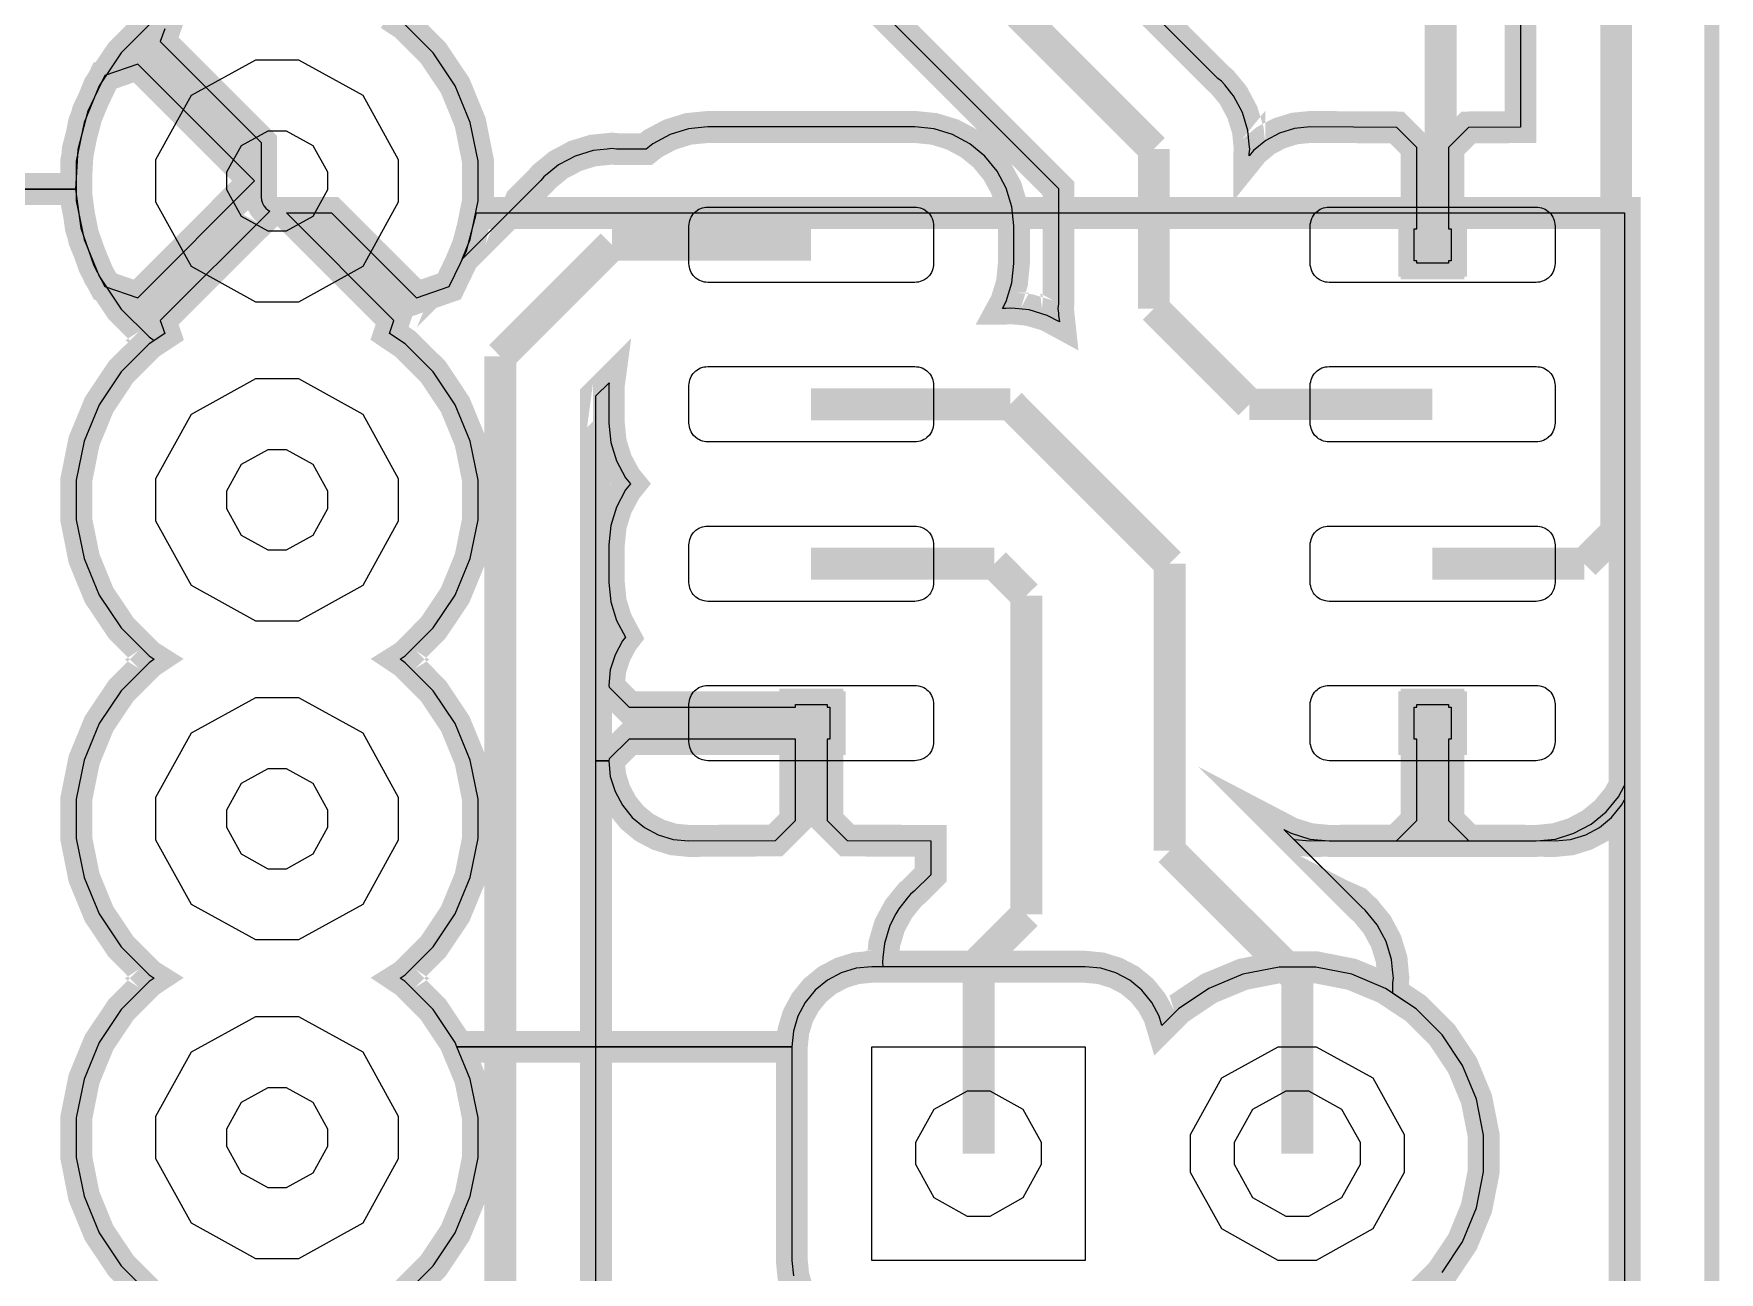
# Model space of a CAD drawing. Extents: x 0.4 to 7.9, y 0.4 to 11.3.
# Drawn here: x 4.409 to 4.937, y 6.527 to 6.916 of the extents above; entities that cross this region are included whole.
import ezdxf

# ---------------------------------------------------------------- set-up
doc = ezdxf.new("R2010")
doc.units = 0
doc.layers.get('0').update_dxf_attribs({"linetype": 'CONTINUOUS'})

msp = doc.modelspace()

# ---------------------------------------------------------------- linework, layer by layer
at = {"color": 0}
for points, const_width in [([(4.935, 7.47944), (4.935, 5.66444)], 0.004724), ([(4.905, 6.75944), (4.905, 7.05946)], 0.01), ([(4.875, 7.0191), (4.875, 6.88633), (4.85867, 6.88624), (4.85243, 6.87999), (4.85243, 6.85444), (4.85325, 6.85444), (4.85325, 6.84446), (4.85243, 6.84446), (4.85243, 6.84364), (4.84244, 6.84364), (4.84244, 6.84446), (4.84164, 6.84446), (4.84164, 6.85444), (4.84244, 6.85444), (4.84244, 6.87999), (4.83621, 6.88624), (4.80908, 6.88639), (4.80414, 6.8859), (4.79943, 6.88444), (4.79508, 6.88217), (4.79129, 6.87901), (4.78993, 6.87733), (4.78993, 6.87799), (4.7901, 6.87944), (4.78993, 6.88092), (4.7895, 6.88531), (4.78776, 6.89094), (4.785, 6.89615), (4.7845, 6.89681), (4.78222, 6.89958), (4.78125, 6.90072), (4.78011, 6.90164), (4.6499, 7.03185)], 0.01), ([(4.62001, 7.01942), (4.75999, 6.87944)], 0.009843), ([(4.59988, 6.99724), (4.73008, 6.86708), (4.73008, 6.83089), (4.72993, 6.82943), (4.73008, 6.82796), (4.73014, 6.82731), (4.73036, 6.82525), (4.72657, 6.82731), (4.72086, 6.829), (4.71647, 6.82943), (4.715, 6.82958), (4.71354, 6.82943), (4.71251, 6.82943), (4.71371, 6.83165), (4.7155, 6.83751), (4.7161, 6.84353), (4.7161, 6.85536), (4.7155, 6.86139), (4.71371, 6.86724), (4.71083, 6.87256), (4.70697, 6.87728), (4.70226, 6.88113), (4.69689, 6.884), (4.69108, 6.88579), (4.68506, 6.88639), (4.62007, 6.88639), (4.61404, 6.88579), (4.60824, 6.884), (4.60286, 6.88113), (4.60075, 6.87944), (4.59147, 6.87944), (4.59, 6.87961), (4.58854, 6.87944), (4.5841, 6.87901), (4.57844, 6.87728), (4.57607, 6.87597), (4.57324, 6.87451), (4.5709, 6.87256), (4.56868, 6.87076), (4.56776, 6.86963), (4.54303, 6.84489), (4.54557, 6.85107), (4.54801, 6.86322), (4.54801, 6.87565), (4.54557, 6.88781), (4.54085, 6.89931), (4.53396, 6.90961), (4.52518, 6.9184), (4.52024, 6.92165)], 0.01), ([(4.84999, 6.96946), (4.84999, 6.85206)], 0.01), ([(4.43604, 6.92931), (4.44482, 6.92051), (4.44976, 6.91721), (4.44835, 6.91314), (4.47999, 6.88151), (4.47999, 6.86442), (4.48008, 6.86344), (4.48036, 6.86253), (4.48085, 6.86165), (4.48144, 6.86089), (4.48221, 6.86029), (4.48269, 6.86003), (4.44835, 6.82574), (4.44976, 6.82167), (4.44482, 6.81836), (4.43604, 6.80963), (4.42914, 6.79926), (4.42443, 6.78782), (4.42199, 6.77567), (4.42199, 6.76324), (4.42443, 6.75108), (4.42914, 6.73958), (4.43604, 6.72928), (4.44482, 6.72049), (4.44646, 6.71946), (4.44482, 6.71837), (4.43604, 6.70958), (4.42914, 6.69928), (4.42443, 6.68782), (4.42199, 6.67562), (4.42199, 6.66325), (4.42443, 6.65104), (4.42914, 6.6396), (4.43604, 6.62929), (4.44482, 6.6205), (4.44646, 6.61947), (4.44482, 6.61838), (4.43604, 6.6096), (4.42914, 6.59928), (4.42443, 6.58783), (4.42199, 6.57563), (4.42199, 6.56326), (4.42443, 6.55106), (4.42914, 6.53961), (4.43604, 6.52929), (4.44482, 6.52051)], 0.01), ([(4.44976, 6.92165), (4.44482, 6.9184), (4.43604, 6.90961), (4.42914, 6.89931), (4.42443, 6.88781), (4.42199, 6.87565), (4.42199, 6.86322), (4.42443, 6.85107), (4.42914, 6.83963), (4.43604, 6.82926), (4.44482, 6.82053), (4.44646, 6.81944), (4.44482, 6.81836), (4.43604, 6.80963), (4.42914, 6.79926), (4.42443, 6.78782), (4.42199, 6.77567), (4.42199, 6.76324), (4.42443, 6.75108), (4.42914, 6.73958), (4.43604, 6.72928), (4.44482, 6.72049), (4.44646, 6.71946), (4.44482, 6.71837), (4.43604, 6.70958), (4.42914, 6.69928), (4.42443, 6.68782), (4.42199, 6.67562), (4.42199, 6.66325), (4.42443, 6.65104), (4.42914, 6.6396), (4.43604, 6.62929), (4.44482, 6.6205), (4.44646, 6.61947), (4.44482, 6.61838), (4.43604, 6.6096), (4.42914, 6.59928), (4.42443, 6.58783), (4.42199, 6.57563), (4.42199, 6.56326), (4.42443, 6.55106), (4.42914, 6.53961), (4.43604, 6.52929), (4.44482, 6.52051)], 0.01), ([(3.648, 6.86692), (4.42176, 6.86692), (4.42344, 6.85465), (4.42751, 6.84293), (4.43099, 6.83637), (4.44129, 6.83279), (4.47792, 6.86947), (4.44129, 6.90608), (4.43099, 6.9025), (4.42562, 6.89133), (4.42247, 6.87935), (4.42176, 6.86692), (3.648, 6.86692)], 0.01), ([(4.75999, 6.87944), (4.75999, 6.82943)], 0.009843), ([(4.84229, 6.51904), (4.85042, 6.52718), (4.85682, 6.53674), (4.86122, 6.54742), (4.86344, 6.55871), (4.86344, 6.57021), (4.86122, 6.58149), (4.85682, 6.59212), (4.85042, 6.60172), (4.84229, 6.60986), (4.83268, 6.61626), (4.82206, 6.62067), (4.81076, 6.62289), (4.79926, 6.62289), (4.78792, 6.62067), (4.77729, 6.61626), (4.76774, 6.60986), (4.76253, 6.60465), (4.76167, 6.60753), (4.75933, 6.61187), (4.75624, 6.61567), (4.75244, 6.61882), (4.7481, 6.6211), (4.74338, 6.62256), (4.73844, 6.62304), (4.67156, 6.62304), (4.66661, 6.62256), (4.66194, 6.6211), (4.65761, 6.61882), (4.65375, 6.61567), (4.65067, 6.61187), (4.64833, 6.60753), (4.64692, 6.60281), (4.64643, 6.59793), (4.54139, 6.59793), (4.54085, 6.59928), (4.53396, 6.6096), (4.52518, 6.61838), (4.52354, 6.61947), (4.52518, 6.6205), (4.53396, 6.62929), (4.54085, 6.6396), (4.54557, 6.65104), (4.54801, 6.66325), (4.54801, 6.67562), (4.54557, 6.68782), (4.54085, 6.69928), (4.53396, 6.70958), (4.52518, 6.71837), (4.52354, 6.71946), (4.52518, 6.72049), (4.53396, 6.72928), (4.54085, 6.73958), (4.54557, 6.75108), (4.54801, 6.76324), (4.54801, 6.77567), (4.54557, 6.78782), (4.54085, 6.79926), (4.53396, 6.80963), (4.52518, 6.81836), (4.52024, 6.82167), (4.52165, 6.82574), (4.48796, 6.85943), (4.50206, 6.85943), (4.52869, 6.83279), (4.53901, 6.83637), (4.54438, 6.84754), (4.54753, 6.85943), (4.90767, 6.85943), (4.90767, 5.66581)], 0.01), ([(4.59, 6.84944), (4.55501, 6.81446)], 0.01), ([(4.6525, 6.84944), (4.59, 6.84944)], 0.01), ([(4.84999, 6.85206), (4.84739, 6.84944)], 0.01), ([(4.75999, 6.82943), (4.78999, 6.79943)], 0.009843), ([(4.55501, 6.81446), (4.55501, 5.79943)], 0.01), ([(4.58501, 5.79796), (4.58501, 6.68761), (4.58903, 6.68761), (4.58951, 6.68272), (4.59099, 6.678), (4.59332, 6.67367), (4.5964, 6.66986), (4.60021, 6.66672), (4.60454, 6.66444), (4.60926, 6.66297), (4.61415, 6.66249), (4.64133, 6.66265), (4.64757, 6.66889), (4.64757, 6.69444), (4.59543, 6.69444), (4.58919, 6.68821), (4.58903, 6.68761), (4.58501, 6.68761), (4.58501, 6.80203), (4.58914, 6.80615), (4.58903, 6.80533), (4.58903, 6.80533), (4.58903, 6.79351), (4.58963, 6.78749), (4.59142, 6.78168), (4.59429, 6.77632), (4.59581, 6.77447), (4.59429, 6.77257), (4.59142, 6.76719), (4.58963, 6.76139), (4.58903, 6.75537), (4.58903, 6.74354), (4.58963, 6.73747), (4.59142, 6.73167), (4.59424, 6.7264), (4.59332, 6.72521), (4.59099, 6.72086), (4.58951, 6.71615), (4.58903, 6.71126), (4.58919, 6.71072), (4.59543, 6.70443), (4.64757, 6.70443), (4.64757, 6.70524), (4.65756, 6.70524), (4.65756, 6.70443), (4.65836, 6.70443), (4.65836, 6.69444), (4.65756, 6.69444), (4.65756, 6.66889), (4.66379, 6.66265), (4.69, 6.66249), (4.69, 6.65186), (4.68485, 6.64671), (4.68371, 6.64578), (4.68267, 6.64453), (4.67996, 6.64117), (4.6791, 6.6396), (4.67714, 6.63596), (4.67546, 6.63032), (4.67503, 6.62592), (4.67486, 6.62446), (4.67497, 6.62304), (4.67156, 6.62304), (4.66661, 6.62256), (4.66194, 6.6211), (4.65761, 6.61882), (4.65375, 6.61567), (4.65067, 6.61187), (4.64833, 6.60753), (4.64692, 6.60281), (4.64643, 6.59793), (4.64643, 6.53097), (4.64692, 6.5261), (4.64833, 6.52138)], 0.01), ([(4.6525, 6.79943), (4.715, 6.79943)], 0.01), ([(4.715, 6.79943), (4.76497, 6.74946)], 0.01), ([(4.78999, 6.79943), (4.84739, 6.79943)], 0.009843), ([(4.89501, 6.74946), (4.905, 6.75944)], 0.01), ([(4.6525, 6.74946), (4.71001, 6.74946)], 0.01), ([(4.71001, 6.74946), (4.72, 6.73942)], 0.01), ([(4.76497, 6.74946), (4.76497, 6.65944)], 0.01), ([(4.84739, 6.74946), (4.89501, 6.74946)], 0.01), ([(4.72, 6.73942), (4.72, 6.63943)], 0.01), ([(4.84229, 6.51904), (4.85042, 6.52718), (4.85682, 6.53674), (4.86122, 6.54742), (4.86344, 6.55871), (4.86344, 6.57021), (4.86122, 6.58149), (4.85682, 6.59212), (4.85042, 6.60172), (4.84229, 6.60986), (4.83501, 6.61469), (4.83501, 6.618), (4.83513, 6.61947), (4.83496, 6.6211), (4.83458, 6.62532), (4.83285, 6.63097), (4.83018, 6.63596), (4.83008, 6.63618), (4.82726, 6.6396), (4.82633, 6.64079), (4.82519, 6.64171), (4.80376, 6.66314), (4.80414, 6.66297), (4.80908, 6.66249), (4.83621, 6.66265), (4.84244, 6.66889), (4.84244, 6.69444), (4.84164, 6.69444), (4.84164, 6.70443), (4.84244, 6.70443), (4.84244, 6.70524), (4.85243, 6.70524), (4.85243, 6.70443), (4.85325, 6.70443), (4.85325, 6.69444), (4.85243, 6.69444), (4.85243, 6.66889), (4.85867, 6.66265), (4.88585, 6.66249), (4.89074, 6.66297), (4.89546, 6.66444), (4.89979, 6.66672), (4.9036, 6.66986), (4.90668, 6.67367), (4.90767, 6.6754), (4.90767, 5.66581)], 0.01), ([(4.84229, 6.51904), (4.85042, 6.52718), (4.85682, 6.53674), (4.86122, 6.54742), (4.86344, 6.55871), (4.86344, 6.57021), (4.86122, 6.58149), (4.85682, 6.59212), (4.85042, 6.60172), (4.84229, 6.60986), (4.83501, 6.61469), (4.83501, 6.618), (4.83513, 6.61947), (4.83496, 6.6211), (4.83458, 6.62532), (4.83285, 6.63097), (4.83018, 6.63596), (4.83008, 6.63618), (4.82726, 6.6396), (4.82633, 6.64079), (4.82519, 6.64171), (4.80072, 6.66613), (4.80311, 6.66488), (4.80892, 6.66308), (4.81494, 6.66249), (4.87993, 6.66249), (4.88596, 6.66308), (4.89176, 6.66488), (4.89714, 6.66775), (4.90186, 6.6716), (4.90571, 6.67632), (4.90767, 6.6799), (4.90767, 5.66581)], 0.01), ([(4.76497, 6.65944), (4.80501, 6.61947)], 0.01), ([(4.72, 6.63943), (4.70503, 6.62446)], 0.01), ([(4.70503, 6.62446), (4.70503, 6.56446)], 0.01), ([(4.80501, 6.61947), (4.80501, 6.56446)], 0.01), ([(4.52518, 6.52051), (4.53396, 6.52929), (4.54085, 6.53961), (4.54557, 6.55106), (4.54801, 6.56326), (4.54801, 6.57563), (4.54557, 6.58783), (4.54139, 6.59793), (4.64643, 6.59793), (4.64643, 6.53097), (4.64692, 6.5261), (4.64833, 6.52138)], 0.01)]:
    msp.add_lwpolyline(points, dxfattribs=dict(at, const_width=const_width))
for points in [[(4.875, 7.0191), (4.875, 6.88633), (4.85867, 6.88624), (4.85243, 6.87999), (4.85243, 6.85444), (4.85325, 6.85444), (4.85325, 6.84446), (4.85243, 6.84446), (4.85243, 6.84364), (4.84244, 6.84364), (4.84244, 6.84446), (4.84164, 6.84446), (4.84164, 6.85444), (4.84244, 6.85444), (4.84244, 6.87999), (4.83621, 6.88624), (4.80908, 6.88639), (4.80414, 6.8859), (4.79943, 6.88444), (4.79508, 6.88217), (4.79129, 6.87901), (4.78993, 6.87733), (4.78993, 6.87799), (4.7901, 6.87944), (4.78993, 6.88092), (4.7895, 6.88531), (4.78776, 6.89094), (4.785, 6.89615), (4.7845, 6.89681), (4.78222, 6.89958), (4.78125, 6.90072), (4.78011, 6.90164), (4.6499, 7.03185)], [(4.59988, 6.99724), (4.73008, 6.86708), (4.73008, 6.83089), (4.72993, 6.82943), (4.73008, 6.82796), (4.73014, 6.82731), (4.73036, 6.82525), (4.72657, 6.82731), (4.72086, 6.829), (4.71647, 6.82943), (4.715, 6.82958), (4.71354, 6.82943), (4.71251, 6.82943), (4.71371, 6.83165), (4.7155, 6.83751), (4.7161, 6.84353), (4.7161, 6.85536), (4.7155, 6.86139), (4.71371, 6.86724), (4.71083, 6.87256), (4.70697, 6.87728), (4.70226, 6.88113), (4.69689, 6.884), (4.69108, 6.88579), (4.68506, 6.88639), (4.62007, 6.88639), (4.61404, 6.88579), (4.60824, 6.884), (4.60286, 6.88113), (4.60075, 6.87944), (4.59147, 6.87944), (4.59, 6.87961), (4.58854, 6.87944), (4.5841, 6.87901), (4.57844, 6.87728), (4.57607, 6.87597), (4.57324, 6.87451), (4.5709, 6.87256), (4.56868, 6.87076), (4.56776, 6.86963), (4.54303, 6.84489), (4.54557, 6.85107), (4.54801, 6.86322), (4.54801, 6.87565), (4.54557, 6.88781), (4.54085, 6.89931), (4.53396, 6.90961), (4.52518, 6.9184)], [(4.44482, 6.9184), (4.43604, 6.90961), (4.42914, 6.89931), (4.42443, 6.88781), (4.42199, 6.87565), (4.42199, 6.86322), (4.42443, 6.85107), (4.42914, 6.83963), (4.43604, 6.82926), (4.44482, 6.82053), (4.44646, 6.81944), (4.44482, 6.81836), (4.43604, 6.80963), (4.42914, 6.79926), (4.42443, 6.78782), (4.42199, 6.77567), (4.42199, 6.76324), (4.42443, 6.75108), (4.42914, 6.73958), (4.43604, 6.72928), (4.44482, 6.72049), (4.44646, 6.71946), (4.44482, 6.71837), (4.43604, 6.70958), (4.42914, 6.69928), (4.42443, 6.68782), (4.42199, 6.67562), (4.42199, 6.66325), (4.42443, 6.65104), (4.42914, 6.6396), (4.43604, 6.62929), (4.44482, 6.6205), (4.44646, 6.61947), (4.44482, 6.61838), (4.43604, 6.6096), (4.42914, 6.59928), (4.42443, 6.58783), (4.42199, 6.57563), (4.42199, 6.56326), (4.42443, 6.55106), (4.42914, 6.53961), (4.43604, 6.52929), (4.44482, 6.52051)], [(4.44976, 6.91721), (4.44835, 6.91314), (4.47999, 6.88151), (4.47999, 6.86442), (4.48008, 6.86344), (4.48036, 6.86253), (4.48085, 6.86165), (4.48144, 6.86089), (4.48221, 6.86029), (4.48269, 6.86003), (4.44835, 6.82574), (4.44976, 6.82167), (4.44482, 6.81836), (4.43604, 6.80963), (4.42914, 6.79926), (4.42443, 6.78782), (4.42199, 6.77567), (4.42199, 6.76324), (4.42443, 6.75108), (4.42914, 6.73958), (4.43604, 6.72928), (4.44482, 6.72049), (4.44646, 6.71946), (4.44482, 6.71837), (4.43604, 6.70958), (4.42914, 6.69928), (4.42443, 6.68782), (4.42199, 6.67562), (4.42199, 6.66325), (4.42443, 6.65104), (4.42914, 6.6396), (4.43604, 6.62929), (4.44482, 6.6205), (4.44646, 6.61947), (4.44482, 6.61838), (4.43604, 6.6096), (4.42914, 6.59928), (4.42443, 6.58783), (4.42199, 6.57563), (4.42199, 6.56326), (4.42443, 6.55106), (4.42914, 6.53961), (4.43604, 6.52929), (4.44482, 6.52051)], [(3.648, 6.86692), (4.42176, 6.86692), (4.42344, 6.85465), (4.42751, 6.84293), (4.43099, 6.83637), (4.44129, 6.83279), (4.47792, 6.86947), (4.44129, 6.90608), (4.43099, 6.9025), (4.42562, 6.89133), (4.42247, 6.87935), (4.42176, 6.86692), (3.648, 6.86692)], [(4.85042, 6.52718), (4.85682, 6.53674), (4.86122, 6.54742), (4.86344, 6.55871), (4.86344, 6.57021), (4.86122, 6.58149), (4.85682, 6.59212), (4.85042, 6.60172), (4.84229, 6.60986), (4.83268, 6.61626), (4.82206, 6.62067), (4.81076, 6.62289), (4.79926, 6.62289), (4.78792, 6.62067), (4.77729, 6.61626), (4.76774, 6.60986), (4.76253, 6.60465), (4.76167, 6.60753), (4.75933, 6.61187), (4.75624, 6.61567), (4.75244, 6.61882), (4.7481, 6.6211), (4.74338, 6.62256), (4.73844, 6.62304), (4.67156, 6.62304), (4.66661, 6.62256), (4.66194, 6.6211), (4.65761, 6.61882), (4.65375, 6.61567), (4.65067, 6.61187), (4.64833, 6.60753), (4.64692, 6.60281), (4.64643, 6.59793), (4.54139, 6.59793), (4.54085, 6.59928), (4.53396, 6.6096), (4.52518, 6.61838), (4.52354, 6.61947), (4.52518, 6.6205), (4.53396, 6.62929), (4.54085, 6.6396), (4.54557, 6.65104), (4.54801, 6.66325), (4.54801, 6.67562), (4.54557, 6.68782), (4.54085, 6.69928), (4.53396, 6.70958), (4.52518, 6.71837), (4.52354, 6.71946), (4.52518, 6.72049), (4.53396, 6.72928), (4.54085, 6.73958), (4.54557, 6.75108), (4.54801, 6.76324), (4.54801, 6.77567), (4.54557, 6.78782), (4.54085, 6.79926), (4.53396, 6.80963), (4.52518, 6.81836), (4.52024, 6.82167), (4.52165, 6.82574), (4.48796, 6.85943), (4.50206, 6.85943), (4.52869, 6.83279), (4.53901, 6.83637), (4.54438, 6.84754), (4.54753, 6.85943), (4.90767, 6.85943), (4.90767, 5.66581)], [(4.58501, 5.79796), (4.58501, 6.68761), (4.58903, 6.68761), (4.58951, 6.68272), (4.59099, 6.678), (4.59332, 6.67367), (4.5964, 6.66986), (4.60021, 6.66672), (4.60454, 6.66444), (4.60926, 6.66297), (4.61415, 6.66249), (4.64133, 6.66265), (4.64757, 6.66889), (4.64757, 6.69444), (4.59543, 6.69444), (4.58919, 6.68821), (4.58903, 6.68761), (4.58501, 6.68761), (4.58501, 6.80203), (4.58914, 6.80615), (4.58903, 6.80533), (4.58903, 6.80533), (4.58903, 6.79351), (4.58963, 6.78749), (4.59142, 6.78168), (4.59429, 6.77632), (4.59581, 6.77447), (4.59429, 6.77257), (4.59142, 6.76719), (4.58963, 6.76139), (4.58903, 6.75537), (4.58903, 6.74354), (4.58963, 6.73747), (4.59142, 6.73167), (4.59424, 6.7264), (4.59332, 6.72521), (4.59099, 6.72086), (4.58951, 6.71615), (4.58903, 6.71126), (4.58919, 6.71072), (4.59543, 6.70443), (4.64757, 6.70443), (4.64757, 6.70524), (4.65756, 6.70524), (4.65756, 6.70443), (4.65836, 6.70443), (4.65836, 6.69444), (4.65756, 6.69444), (4.65756, 6.66889), (4.66379, 6.66265), (4.69, 6.66249), (4.69, 6.65186), (4.68485, 6.64671), (4.68371, 6.64578), (4.68267, 6.64453), (4.67996, 6.64117), (4.6791, 6.6396), (4.67714, 6.63596), (4.67546, 6.63032), (4.67503, 6.62592), (4.67486, 6.62446), (4.67497, 6.62304), (4.67156, 6.62304), (4.66661, 6.62256), (4.66194, 6.6211), (4.65761, 6.61882), (4.65375, 6.61567), (4.65067, 6.61187), (4.64833, 6.60753), (4.64692, 6.60281), (4.64643, 6.59793), (4.64643, 6.53097), (4.64692, 6.5261)], [(4.85042, 6.52718), (4.85682, 6.53674), (4.86122, 6.54742), (4.86344, 6.55871), (4.86344, 6.57021), (4.86122, 6.58149), (4.85682, 6.59212), (4.85042, 6.60172), (4.84229, 6.60986), (4.83501, 6.61469), (4.83501, 6.618), (4.83513, 6.61947), (4.83496, 6.6211), (4.83458, 6.62532), (4.83285, 6.63097), (4.83018, 6.63596), (4.83008, 6.63618), (4.82726, 6.6396), (4.82633, 6.64079), (4.82519, 6.64171), (4.80376, 6.66314), (4.80414, 6.66297), (4.80908, 6.66249), (4.83621, 6.66265), (4.84244, 6.66889), (4.84244, 6.69444), (4.84164, 6.69444), (4.84164, 6.70443), (4.84244, 6.70443), (4.84244, 6.70524), (4.85243, 6.70524), (4.85243, 6.70443), (4.85325, 6.70443), (4.85325, 6.69444), (4.85243, 6.69444), (4.85243, 6.66889), (4.85867, 6.66265), (4.88585, 6.66249), (4.89074, 6.66297), (4.89546, 6.66444), (4.89979, 6.66672), (4.9036, 6.66986), (4.90668, 6.67367), (4.90767, 6.6754), (4.90767, 5.66581)], [(4.85042, 6.52718), (4.85682, 6.53674), (4.86122, 6.54742), (4.86344, 6.55871), (4.86344, 6.57021), (4.86122, 6.58149), (4.85682, 6.59212), (4.85042, 6.60172), (4.84229, 6.60986), (4.83501, 6.61469), (4.83501, 6.618), (4.83513, 6.61947), (4.83496, 6.6211), (4.83458, 6.62532), (4.83285, 6.63097), (4.83018, 6.63596), (4.83008, 6.63618), (4.82726, 6.6396), (4.82633, 6.64079), (4.82519, 6.64171), (4.80072, 6.66613), (4.80311, 6.66488), (4.80892, 6.66308), (4.81494, 6.66249), (4.87993, 6.66249), (4.88596, 6.66308), (4.89176, 6.66488), (4.89714, 6.66775), (4.90186, 6.6716), (4.90571, 6.67632), (4.90767, 6.6799), (4.90767, 5.66581)], [(4.52518, 6.52051), (4.53396, 6.52929), (4.54085, 6.53961), (4.54557, 6.55106), (4.54801, 6.56326), (4.54801, 6.57563), (4.54557, 6.58783), (4.54139, 6.59793), (4.64643, 6.59793), (4.64643, 6.53097), (4.64692, 6.5261)]]:
    msp.add_lwpolyline(points, dxfattribs=at)
for points in [[(4.523, 6.86947), (4.523, 6.86279), (4.51183, 6.84261), (4.49169, 6.83143), (4.48503, 6.83143), (4.47831, 6.83143), (4.45811, 6.84261), (4.447, 6.86279), (4.447, 6.86947), (4.447, 6.87619), (4.45811, 6.89632), (4.47831, 6.90744), (4.48503, 6.90744), (4.49169, 6.90744), (4.51183, 6.89632), (4.523, 6.87619), (4.523, 6.86947)], [(4.523, 6.86947), (4.523, 6.86279), (4.51183, 6.84261), (4.49169, 6.83143), (4.48503, 6.83143), (4.47831, 6.83143), (4.45811, 6.84261), (4.447, 6.86279), (4.447, 6.86947), (4.447, 6.87619), (4.45811, 6.89632), (4.47831, 6.90744), (4.48503, 6.90744), (4.49169, 6.90744), (4.51183, 6.89632), (4.523, 6.87619), (4.523, 6.86947)], [(4.6856, 6.86122), (4.68619, 6.86117), (4.68674, 6.861), (4.68782, 6.86057), (4.68881, 6.85992), (4.68924, 6.85954), (4.68961, 6.8591), (4.69026, 6.85813), (4.69049, 6.85764), (4.69069, 6.85704), (4.69081, 6.8565), (4.69092, 6.8559), (4.69092, 6.84299), (4.69081, 6.84239), (4.69069, 6.84185), (4.69049, 6.84125), (4.69026, 6.84076), (4.68961, 6.83979), (4.68924, 6.83936), (4.68881, 6.83897), (4.68782, 6.83832), (4.68674, 6.83789), (4.68619, 6.83772), (4.6856, 6.83768), (4.68506, 6.83762), (4.62007, 6.83762), (4.61951, 6.83768), (4.61893, 6.83772), (4.61838, 6.83789), (4.61729, 6.83832), (4.61632, 6.83897), (4.61589, 6.83936), (4.6155, 6.83979), (4.61486, 6.84076), (4.61464, 6.84125), (4.61442, 6.84185), (4.61431, 6.84239), (4.61421, 6.84299), (4.61415, 6.84353), (4.61415, 6.85536), (4.61421, 6.8559), (4.61431, 6.8565), (4.61442, 6.85704), (4.61464, 6.85764), (4.61486, 6.85813), (4.6155, 6.8591), (4.61589, 6.85954), (4.61632, 6.85992), (4.61729, 6.86057), (4.61838, 6.861), (4.61893, 6.86117), (4.61951, 6.86122), (4.62007, 6.86128), (4.68506, 6.86128), (4.6856, 6.86122)], [(4.88049, 6.86122), (4.88108, 6.86117), (4.88162, 6.861), (4.88271, 6.86057), (4.88368, 6.85992), (4.88411, 6.85954), (4.8845, 6.8591), (4.88514, 6.85813), (4.88536, 6.85764), (4.88558, 6.85704), (4.88569, 6.8565), (4.88579, 6.8559), (4.88585, 6.85536), (4.88585, 6.84353), (4.88579, 6.84299), (4.88569, 6.84239), (4.88558, 6.84185), (4.88536, 6.84125), (4.88514, 6.84076), (4.8845, 6.83979), (4.88411, 6.83936), (4.88368, 6.83897), (4.88271, 6.83832), (4.88162, 6.83789), (4.88108, 6.83772), (4.88049, 6.83768), (4.87993, 6.83762), (4.81494, 6.83762), (4.8144, 6.83768), (4.81381, 6.83772), (4.81326, 6.83789), (4.81218, 6.83832), (4.81119, 6.83897), (4.81076, 6.83936), (4.81039, 6.83979), (4.80974, 6.84076), (4.80951, 6.84125), (4.80931, 6.84185), (4.80919, 6.84239), (4.80908, 6.84299), (4.80908, 6.8559), (4.80919, 6.8565), (4.80931, 6.85704), (4.80951, 6.85764), (4.80974, 6.85813), (4.81039, 6.8591), (4.81076, 6.85954), (4.81119, 6.85992), (4.81218, 6.86057), (4.81326, 6.861), (4.81381, 6.86117), (4.8144, 6.86122), (4.81494, 6.86128), (4.87993, 6.86128), (4.88049, 6.86122)], [(4.6856, 6.81119), (4.68619, 6.81114), (4.68728, 6.81082), (4.68782, 6.81054), (4.68832, 6.81028), (4.68881, 6.8099), (4.68924, 6.80951), (4.68961, 6.80908), (4.68994, 6.80865), (4.69026, 6.80817), (4.69069, 6.80707), (4.69081, 6.80647), (4.69092, 6.80593), (4.69092, 6.79297), (4.69081, 6.79237), (4.69069, 6.79183), (4.69026, 6.79075), (4.68961, 6.78976), (4.68881, 6.78896), (4.68832, 6.78863), (4.68782, 6.78836), (4.68728, 6.78808), (4.68674, 6.78787), (4.68619, 6.78776), (4.6856, 6.78765), (4.61951, 6.78765), (4.61893, 6.78776), (4.61838, 6.78787), (4.61783, 6.78808), (4.61729, 6.78836), (4.61681, 6.78863), (4.61632, 6.78896), (4.6155, 6.78976), (4.61486, 6.79075), (4.61442, 6.79183), (4.61431, 6.79237), (4.61421, 6.79297), (4.61415, 6.79351), (4.61415, 6.80533), (4.61421, 6.80593), (4.61431, 6.80647), (4.61442, 6.80707), (4.61486, 6.80817), (4.61518, 6.80865), (4.6155, 6.80908), (4.61589, 6.80951), (4.61632, 6.8099), (4.61681, 6.81028), (4.61729, 6.81054), (4.61783, 6.81082), (4.61893, 6.81114), (4.61951, 6.81119), (4.62007, 6.81125), (4.68506, 6.81125), (4.6856, 6.81119)], [(4.88049, 6.81119), (4.88108, 6.81114), (4.88217, 6.81082), (4.88271, 6.81054), (4.88319, 6.81028), (4.88368, 6.8099), (4.88411, 6.80951), (4.8845, 6.80908), (4.88482, 6.80865), (4.88514, 6.80817), (4.88558, 6.80707), (4.88569, 6.80647), (4.88579, 6.80593), (4.88585, 6.80533), (4.88585, 6.79351), (4.88579, 6.79297), (4.88569, 6.79237), (4.88558, 6.79183), (4.88514, 6.79075), (4.8845, 6.78976), (4.88368, 6.78896), (4.88319, 6.78863), (4.88271, 6.78836), (4.88217, 6.78808), (4.88162, 6.78787), (4.88108, 6.78776), (4.88049, 6.78765), (4.8144, 6.78765), (4.81381, 6.78776), (4.81326, 6.78787), (4.81272, 6.78808), (4.81218, 6.78836), (4.81168, 6.78863), (4.81119, 6.78896), (4.81039, 6.78976), (4.80974, 6.79075), (4.80931, 6.79183), (4.80919, 6.79237), (4.80908, 6.79297), (4.80908, 6.80593), (4.80919, 6.80647), (4.80931, 6.80707), (4.80974, 6.80817), (4.81006, 6.80865), (4.81039, 6.80908), (4.81076, 6.80951), (4.81119, 6.8099), (4.81168, 6.81028), (4.81218, 6.81054), (4.81272, 6.81082), (4.81381, 6.81114), (4.8144, 6.81119), (4.81494, 6.81125), (4.87993, 6.81125), (4.88049, 6.81119)], [(4.523, 6.76942), (4.523, 6.76275), (4.51183, 6.74262), (4.49169, 6.73144), (4.48503, 6.73144), (4.47831, 6.73144), (4.45811, 6.74262), (4.447, 6.76275), (4.447, 6.76942), (4.447, 6.77615), (4.45811, 6.79633), (4.47831, 6.80746), (4.48503, 6.80746), (4.49169, 6.80746), (4.51183, 6.79633), (4.523, 6.77615), (4.523, 6.76942)], [(4.523, 6.76942), (4.523, 6.76275), (4.51183, 6.74262), (4.49169, 6.73144), (4.48503, 6.73144), (4.47831, 6.73144), (4.45811, 6.74262), (4.447, 6.76275), (4.447, 6.76942), (4.447, 6.77615), (4.45811, 6.79633), (4.47831, 6.80746), (4.48503, 6.80746), (4.49169, 6.80746), (4.51183, 6.79633), (4.523, 6.77615), (4.523, 6.76942)], [(4.6856, 6.76124), (4.68619, 6.76112), (4.68674, 6.76101), (4.68782, 6.76058), (4.68881, 6.75993), (4.68924, 6.75956), (4.68961, 6.75911), (4.69026, 6.75814), (4.69069, 6.75706), (4.69081, 6.75651), (4.69092, 6.75592), (4.69092, 6.74294), (4.69081, 6.7424), (4.69069, 6.74181), (4.69049, 6.74126), (4.69026, 6.74078), (4.68994, 6.74024), (4.68961, 6.73981), (4.68924, 6.73936), (4.68881, 6.73899), (4.68832, 6.73861), (4.68782, 6.73833), (4.68728, 6.73807), (4.68619, 6.73774), (4.6856, 6.73768), (4.68506, 6.73763), (4.62007, 6.73763), (4.61951, 6.73768), (4.61893, 6.73774), (4.61783, 6.73807), (4.61729, 6.73833), (4.61681, 6.73861), (4.61632, 6.73899), (4.61589, 6.73936), (4.6155, 6.73981), (4.61518, 6.74024), (4.61486, 6.74078), (4.61464, 6.74126), (4.61442, 6.74181), (4.61431, 6.7424), (4.61421, 6.74294), (4.61415, 6.74354), (4.61415, 6.75537), (4.61421, 6.75592), (4.61431, 6.75651), (4.61442, 6.75706), (4.61486, 6.75814), (4.6155, 6.75911), (4.61589, 6.75956), (4.61632, 6.75993), (4.61729, 6.76058), (4.61838, 6.76101), (4.61893, 6.76112), (4.61951, 6.76124), (4.6856, 6.76124)], [(4.88049, 6.76124), (4.88108, 6.76112), (4.88162, 6.76101), (4.88271, 6.76058), (4.88368, 6.75993), (4.88411, 6.75956), (4.8845, 6.75911), (4.88514, 6.75814), (4.88558, 6.75706), (4.88569, 6.75651), (4.88579, 6.75592), (4.88585, 6.75537), (4.88585, 6.74354), (4.88579, 6.74294), (4.88569, 6.7424), (4.88558, 6.74181), (4.88536, 6.74126), (4.88514, 6.74078), (4.88482, 6.74024), (4.8845, 6.73981), (4.88411, 6.73936), (4.88368, 6.73899), (4.88319, 6.73861), (4.88271, 6.73833), (4.88217, 6.73807), (4.88108, 6.73774), (4.88049, 6.73768), (4.87993, 6.73763), (4.81494, 6.73763), (4.8144, 6.73768), (4.81381, 6.73774), (4.81272, 6.73807), (4.81218, 6.73833), (4.81168, 6.73861), (4.81119, 6.73899), (4.81076, 6.73936), (4.81039, 6.73981), (4.81006, 6.74024), (4.80974, 6.74078), (4.80951, 6.74126), (4.80931, 6.74181), (4.80919, 6.7424), (4.80908, 6.74294), (4.80908, 6.75592), (4.80919, 6.75651), (4.80931, 6.75706), (4.80974, 6.75814), (4.81039, 6.75911), (4.81076, 6.75956), (4.81119, 6.75993), (4.81218, 6.76058), (4.81326, 6.76101), (4.81381, 6.76112), (4.8144, 6.76124), (4.88049, 6.76124)], [(4.6856, 6.71121), (4.68619, 6.71115), (4.68728, 6.71083), (4.68782, 6.71056), (4.68832, 6.71029), (4.68881, 6.7099), (4.68924, 6.70953), (4.68961, 6.7091), (4.68994, 6.70865), (4.69026, 6.70811), (4.69049, 6.70763), (4.69069, 6.70708), (4.69081, 6.70649), (4.69092, 6.70594), (4.69092, 6.69299), (4.69081, 6.69239), (4.69069, 6.69185), (4.69026, 6.69075), (4.68961, 6.68978), (4.68924, 6.68935), (4.68881, 6.68896), (4.68782, 6.68832), (4.68674, 6.68788), (4.68619, 6.68778), (4.6856, 6.68767), (4.68506, 6.68761), (4.62007, 6.68761), (4.61951, 6.68767), (4.61893, 6.68778), (4.61838, 6.68788), (4.61729, 6.68832), (4.61632, 6.68896), (4.61589, 6.68935), (4.6155, 6.68978), (4.61486, 6.69075), (4.61442, 6.69185), (4.61431, 6.69239), (4.61421, 6.69299), (4.61415, 6.69353), (4.61415, 6.70535), (4.61421, 6.70594), (4.61431, 6.70649), (4.61442, 6.70708), (4.61464, 6.70763), (4.61486, 6.70811), (4.61518, 6.70865), (4.6155, 6.7091), (4.61589, 6.70953), (4.61632, 6.7099), (4.61681, 6.71029), (4.61729, 6.71056), (4.61783, 6.71083), (4.61893, 6.71115), (4.61951, 6.71121), (4.62007, 6.71126), (4.68506, 6.71126), (4.6856, 6.71121)], [(4.88049, 6.71121), (4.88108, 6.71115), (4.88217, 6.71083), (4.88271, 6.71056), (4.88319, 6.71029), (4.88368, 6.7099), (4.88411, 6.70953), (4.8845, 6.7091), (4.88482, 6.70865), (4.88514, 6.70811), (4.88536, 6.70763), (4.88558, 6.70708), (4.88569, 6.70649), (4.88579, 6.70594), (4.88585, 6.70535), (4.88585, 6.69353), (4.88579, 6.69299), (4.88569, 6.69239), (4.88558, 6.69185), (4.88514, 6.69075), (4.8845, 6.68978), (4.88411, 6.68935), (4.88368, 6.68896), (4.88271, 6.68832), (4.88162, 6.68788), (4.88108, 6.68778), (4.88049, 6.68767), (4.87993, 6.68761), (4.81494, 6.68761), (4.8144, 6.68767), (4.81381, 6.68778), (4.81326, 6.68788), (4.81218, 6.68832), (4.81119, 6.68896), (4.81076, 6.68935), (4.81039, 6.68978), (4.80974, 6.69075), (4.80931, 6.69185), (4.80919, 6.69239), (4.80908, 6.69299), (4.80908, 6.70594), (4.80919, 6.70649), (4.80931, 6.70708), (4.80951, 6.70763), (4.80974, 6.70811), (4.81006, 6.70865), (4.81039, 6.7091), (4.81076, 6.70953), (4.81119, 6.7099), (4.81168, 6.71029), (4.81218, 6.71056), (4.81272, 6.71083), (4.81381, 6.71115), (4.8144, 6.71121), (4.81494, 6.71126), (4.87993, 6.71126), (4.88049, 6.71121)], [(4.523, 6.66943), (4.523, 6.66276), (4.51183, 6.64258), (4.49169, 6.63146), (4.48503, 6.63146), (4.47831, 6.63146), (4.45811, 6.64258), (4.447, 6.66276), (4.447, 6.66943), (4.447, 6.67617), (4.45811, 6.69635), (4.47831, 6.70747), (4.48503, 6.70747), (4.49169, 6.70747), (4.51183, 6.69635), (4.523, 6.67617), (4.523, 6.66943)], [(4.523, 6.66943), (4.523, 6.66276), (4.51183, 6.64258), (4.49169, 6.63146), (4.48503, 6.63146), (4.47831, 6.63146), (4.45811, 6.64258), (4.447, 6.66276), (4.447, 6.66943), (4.447, 6.67617), (4.45811, 6.69635), (4.47831, 6.70747), (4.48503, 6.70747), (4.49169, 6.70747), (4.51183, 6.69635), (4.523, 6.67617), (4.523, 6.66943)], [(4.523, 6.56944), (4.523, 6.56278), (4.51183, 6.54258), (4.49169, 6.53147), (4.48503, 6.53147), (4.47831, 6.53147), (4.45811, 6.54258), (4.447, 6.56278), (4.447, 6.56944), (4.447, 6.57617), (4.45811, 6.59636), (4.47831, 6.60742), (4.48503, 6.60742), (4.49169, 6.60742), (4.51183, 6.59636), (4.523, 6.57617), (4.523, 6.56944)], [(4.523, 6.56944), (4.523, 6.56278), (4.51183, 6.54258), (4.49169, 6.53147), (4.48503, 6.53147), (4.47831, 6.53147), (4.45811, 6.54258), (4.447, 6.56278), (4.447, 6.56944), (4.447, 6.57617), (4.45811, 6.59636), (4.47831, 6.60742), (4.48503, 6.60742), (4.49169, 6.60742), (4.51183, 6.59636), (4.523, 6.57617), (4.523, 6.56944)], [(4.67156, 6.59793), (4.73844, 6.59793), (4.73844, 6.53097), (4.67156, 6.53097), (4.67156, 6.59793)], [(4.67156, 6.59793), (4.73844, 6.59793), (4.73844, 6.53097), (4.67156, 6.53097), (4.67156, 6.59793)], [(4.83849, 6.56446), (4.83849, 6.55854), (4.82867, 6.54081), (4.81093, 6.53097), (4.80501, 6.53097), (4.79904, 6.53097), (4.78131, 6.54081), (4.77154, 6.55854), (4.77154, 6.56446), (4.77154, 6.57042), (4.78131, 6.58817), (4.79904, 6.59793), (4.80501, 6.59793), (4.81093, 6.59793), (4.82867, 6.58817), (4.83849, 6.57042), (4.83849, 6.56446)], [(4.83849, 6.56446), (4.83849, 6.55854), (4.82867, 6.54081), (4.81093, 6.53097), (4.80501, 6.53097), (4.79904, 6.53097), (4.78131, 6.54081), (4.77154, 6.55854), (4.77154, 6.56446), (4.77154, 6.57042), (4.78131, 6.58817), (4.79904, 6.59793), (4.80501, 6.59793), (4.81093, 6.59793), (4.82867, 6.58817), (4.83849, 6.57042), (4.83849, 6.56446)]]:
    msp.add_lwpolyline(points, close=True, dxfattribs=at)
at = {"color": 7}
for points in [[(4.50076, 6.86947), (4.50076, 6.86669), (4.49615, 6.85835), (4.48779, 6.85368), (4.48503, 6.85368), (4.48221, 6.85368), (4.47385, 6.85835), (4.46924, 6.86669), (4.46924, 6.86947), (4.46924, 6.87229), (4.47385, 6.88058), (4.48221, 6.88519), (4.48503, 6.88519), (4.48779, 6.88519), (4.49615, 6.88058), (4.50076, 6.87229), (4.50076, 6.86947)], [(4.50076, 6.86947), (4.50076, 6.86669), (4.49615, 6.85835), (4.48779, 6.85368), (4.48503, 6.85368), (4.48221, 6.85368), (4.47385, 6.85835), (4.46924, 6.86669), (4.46924, 6.86947), (4.46924, 6.87229), (4.47385, 6.88058), (4.48221, 6.88519), (4.48503, 6.88519), (4.48779, 6.88519), (4.49615, 6.88058), (4.50076, 6.87229), (4.50076, 6.86947)], [(4.50076, 6.76942), (4.50076, 6.76665), (4.49615, 6.75831), (4.48779, 6.75369), (4.48503, 6.75369), (4.48221, 6.75369), (4.47385, 6.75831), (4.46924, 6.76665), (4.46924, 6.76942), (4.46924, 6.77225), (4.47385, 6.7806), (4.48221, 6.78521), (4.48503, 6.78521), (4.48779, 6.78521), (4.49615, 6.7806), (4.50076, 6.77225), (4.50076, 6.76942)], [(4.50076, 6.76942), (4.50076, 6.76665), (4.49615, 6.75831), (4.48779, 6.75369), (4.48503, 6.75369), (4.48221, 6.75369), (4.47385, 6.75831), (4.46924, 6.76665), (4.46924, 6.76942), (4.46924, 6.77225), (4.47385, 6.7806), (4.48221, 6.78521), (4.48503, 6.78521), (4.48779, 6.78521), (4.49615, 6.7806), (4.50076, 6.77225), (4.50076, 6.76942)], [(4.50076, 6.66943), (4.50076, 6.66667), (4.49615, 6.65831), (4.48779, 6.65369), (4.48503, 6.65369), (4.48221, 6.65369), (4.47385, 6.65831), (4.46924, 6.66667), (4.46924, 6.66943), (4.46924, 6.67225), (4.47385, 6.68061), (4.48221, 6.68517), (4.48503, 6.68517), (4.48779, 6.68517), (4.49615, 6.68061), (4.50076, 6.67225), (4.50076, 6.66943)], [(4.50076, 6.66943), (4.50076, 6.66667), (4.49615, 6.65831), (4.48779, 6.65369), (4.48503, 6.65369), (4.48221, 6.65369), (4.47385, 6.65831), (4.46924, 6.66667), (4.46924, 6.66943), (4.46924, 6.67225), (4.47385, 6.68061), (4.48221, 6.68517), (4.48503, 6.68517), (4.48779, 6.68517), (4.49615, 6.68061), (4.50076, 6.67225), (4.50076, 6.66943)], [(4.50076, 6.56944), (4.50076, 6.56668), (4.49615, 6.55832), (4.48779, 6.55371), (4.48503, 6.55371), (4.48221, 6.55371), (4.47385, 6.55832), (4.46924, 6.56668), (4.46924, 6.56944), (4.46924, 6.57226), (4.47385, 6.58057), (4.48221, 6.58518), (4.48503, 6.58518), (4.48779, 6.58518), (4.49615, 6.58057), (4.50076, 6.57226), (4.50076, 6.56944)], [(4.50076, 6.56944), (4.50076, 6.56668), (4.49615, 6.55832), (4.48779, 6.55371), (4.48503, 6.55371), (4.48221, 6.55371), (4.47385, 6.55832), (4.46924, 6.56668), (4.46924, 6.56944), (4.46924, 6.57226), (4.47385, 6.58057), (4.48221, 6.58518), (4.48503, 6.58518), (4.48779, 6.58518), (4.49615, 6.58057), (4.50076, 6.57226), (4.50076, 6.56944)], [(4.72467, 6.56446), (4.72467, 6.56099), (4.71892, 6.55057), (4.7085, 6.54476), (4.70503, 6.54476), (4.7015, 6.54476), (4.69108, 6.55057), (4.68533, 6.56099), (4.68533, 6.56446), (4.68533, 6.56799), (4.69108, 6.5784), (4.7015, 6.58415), (4.70503, 6.58415), (4.7085, 6.58415), (4.71892, 6.5784), (4.72467, 6.56799), (4.72467, 6.56446)], [(4.72467, 6.56446), (4.72467, 6.56099), (4.71892, 6.55057), (4.7085, 6.54476), (4.70503, 6.54476), (4.7015, 6.54476), (4.69108, 6.55057), (4.68533, 6.56099), (4.68533, 6.56446), (4.68533, 6.56799), (4.69108, 6.5784), (4.7015, 6.58415), (4.70503, 6.58415), (4.7085, 6.58415), (4.71892, 6.5784), (4.72467, 6.56799), (4.72467, 6.56446)], [(4.82471, 6.56446), (4.82471, 6.56099), (4.8189, 6.55057), (4.80849, 6.54476), (4.80501, 6.54476), (4.80149, 6.54476), (4.79107, 6.55057), (4.78532, 6.56099), (4.78532, 6.56446), (4.78532, 6.56799), (4.79107, 6.5784), (4.80149, 6.58415), (4.80501, 6.58415), (4.80849, 6.58415), (4.8189, 6.5784), (4.82471, 6.56799), (4.82471, 6.56446)], [(4.82471, 6.56446), (4.82471, 6.56099), (4.8189, 6.55057), (4.80849, 6.54476), (4.80501, 6.54476), (4.80149, 6.54476), (4.79107, 6.55057), (4.78532, 6.56099), (4.78532, 6.56446), (4.78532, 6.56799), (4.79107, 6.5784), (4.80149, 6.58415), (4.80501, 6.58415), (4.80849, 6.58415), (4.8189, 6.5784), (4.82471, 6.56799), (4.82471, 6.56446)]]:
    msp.add_lwpolyline(points, close=True, dxfattribs=at)

doc.saveas('drawing.dxf')
